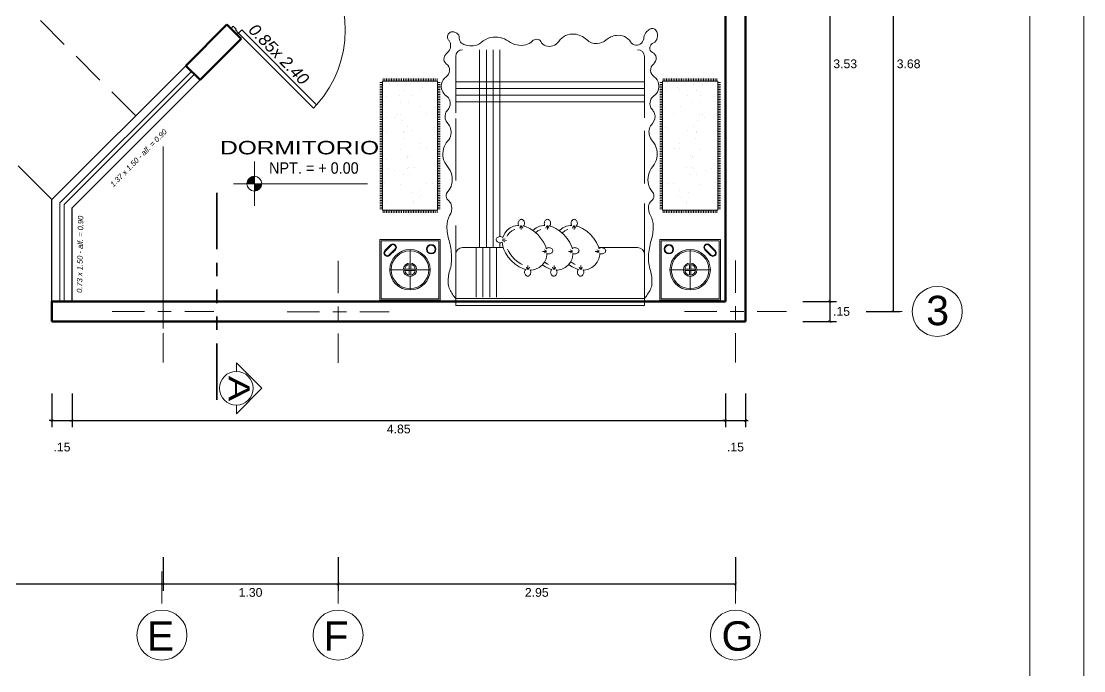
# Model space of a CAD drawing. Header units: millimetres. Extents: x 2033 to 2295, y 1536 to 1691.
# Drawn here: x 2264.98 to 2272.87, y 1573.62 to 1578.45 of the extents above; entities that cross this region are included whole.
import ezdxf

# ---------------------------------------------------------------- set-up
doc = ezdxf.new("R2010")
doc.units = ezdxf.units.MM
for name, pattern in [('ACAD_ISO02W100', [15, 12, -3]), ('ACAD_ISO06W100', [36, 24, -3, 0, -3, 0, -3, 0, -3]), ('ACAD_ISO10W100', [18, 12, -3, 0, -3]), ('HIDDEN', [0.375, 0.25, -0.125]), ('HIDDEN2', [4.7625, 3.175, -1.5875])]:
    doc.linetypes.add(name, pattern=pattern)
doc.layers.get('Defpoints').update_dxf_attribs({"color": 164})
for name, color, linetype, lineweight in [('cotas', 251, 'Continuous', 15), ('cut wood', 26, 'Continuous', 20), ('Ejes', 65, 'ACAD_ISO10W100', 15), ('Mobiliario', 38, 'Continuous', 9), ('muroalto', 12, 'Continuous', 50), ('MUROS BAJOS', 80, 'Continuous', 25), ('PISOS', 252, 'Continuous', 0), ('PROYECCIONES', 127, 'HIDDEN2', 5), ('PYV', 30, 'Continuous', 13), ('seccion', 130, 'Continuous', 35), ('TEXTOS', 7, 'Continuous', 5), ('texturasde piso', 252, 'Continuous', 0), ('UNO', 254, 'Continuous', 9)]:
    doc.layers.add(name, color=color, linetype=linetype, lineweight=lineweight)
doc.styles.add('ARDELG', font='arial.ttf', dxfattribs={"width": 0.9, "height": 0.1})
doc.styles.add('ARIAL', font='arial.ttf', dxfattribs={"width": 1.3, "height": 0.1})
doc.styles.add('Micky-Arial', font='arial.ttf', dxfattribs={"width": 1.5, "height": 0.125})
doc.styles.get("Standard").update_dxf_attribs({"font": 'arial.ttf'})
doc.dimstyles.new('Aritek', dxfattribs={"dimtxt": 0.065, "dimasz": 0.02, "dimexe": 0.05, "dimexo": 0.15, "dimgap": 0.03, "dimtad": 2, "dimtih": 1, "dimtoh": 1, "dimzin": 4, "dimdsep": 46, "dimtxsty": 'Standard', "dimblk": 'ARCHTICK', "dimcen": 0.1, "dimclrt": 7, "dimadec": 0, "dimazin": 0, "dimtfac": 1, "dimtmove": 2, "dimatfit": 1, "dimldrblk": 'DOTSMALL', "dimfxl": 0.2, "dimfxlon": 1, "dimarcsym": 0})

# ---------------------------------------------------------------- blocks, each defined once
blk = doc.blocks.new('*X32')
at = {"color": 0}
for p, q in [((42.2375, 4.2431), (42.2375, 4.2631)), ((42.25, 4.2431), (42.25, 4.2631)), ((42.2625, 4.2431), (42.2625, 4.2631)), ((42.275, 4.2431), (42.275, 4.2631)), ((42.2875, 4.2431), (42.2875, 4.2631)), ((42.3, 4.2431), (42.3, 4.2631)), ((42.3125, 4.2431), (42.3125, 4.2631)), ((42.325, 4.2431), (42.325, 4.2631)), ((42.3375, 4.2431), (42.3375, 4.2631)), ((42.35, 4.2431), (42.35, 4.2631)), ((42.3625, 4.2431), (42.3625, 4.2631)), ((42.375, 4.2431), (42.375, 4.2631)), ((42.3875, 4.2431), (42.3875, 4.2631)), ((42.4, 4.2431), (42.4, 4.2631)), ((42.4125, 4.2431), (42.4125, 4.2631)), ((42.425, 4.2431), (42.425, 4.2631)), ((42.4375, 4.2431), (42.4375, 4.2631)), ((42.45, 4.2431), (42.45, 4.2631)), ((42.4625, 4.2431), (42.4625, 4.2631)), ((42.475, 4.2431), (42.475, 4.2631)), ((42.4875, 4.2431), (42.4875, 4.2631)), ((42.5, 4.2431), (42.5, 4.2631)), ((42.5125, 4.2431), (42.5125, 4.2631)), ((42.525, 4.2431), (42.525, 4.2631)), ((42.5375, 4.2431), (42.5375, 4.2631)), ((42.55, 4.2431), (42.55, 4.2631)), ((42.5625, 4.2431), (42.5625, 4.2631)), ((42.575, 4.2431), (42.575, 4.2631)), ((42.5875, 4.2431), (42.5875, 4.2631)), ((42.6, 4.2431), (42.6, 4.2631)), ((42.6125, 4.2431), (42.6125, 4.2631)), ((42.625, 4.2431), (42.625, 4.2631)), ((42.6375, 4.2431), (42.6375, 4.2631)), ((42.65, 4.2431), (42.65, 4.2631)), ((42.6625, 4.2431), (42.6625, 4.2631)), ((42.675, 4.2431), (42.675, 4.2631)), ((42.6875, 4.2431), (42.6875, 4.2631)), ((42.7, 4.2431), (42.7, 4.2631)), ((42.7125, 4.2431), (42.7125, 4.2631)), ((42.725, 4.2431), (42.725, 4.2631)), ((42.7375, 4.2431), (42.7375, 4.2631)), ((42.75, 4.2431), (42.75, 4.2631)), ((42.7625, 4.2431), (42.7625, 4.2631)), ((42.775, 4.2431), (42.775, 4.2631)), ((42.7875, 4.2431), (42.7875, 4.2631)), ((42.8, 4.2431), (42.8, 4.2631)), ((42.8125, 4.2431), (42.8125, 4.2631)), ((42.825, 4.2431), (42.825, 4.2631)), ((42.8375, 4.2431), (42.8375, 4.2631)), ((42.85, 4.2431), (42.85, 4.2631)), ((42.8625, 4.2431), (42.8625, 4.2631)), ((42.875, 4.2431), (42.875, 4.2631)), ((42.8875, 4.2431), (42.8875, 4.2631)), ((42.9, 4.2431), (42.9, 4.2631)), ((42.9125, 4.2431), (42.9125, 4.2631)), ((42.925, 4.2431), (42.925, 4.2631)), ((42.9375, 4.2431), (42.9375, 4.2631)), ((42.95, 4.2431), (42.95, 4.2631)), ((42.9625, 4.2431), (42.9625, 4.2631)), ((42.975, 4.2431), (42.975, 4.2631)), ((42.9875, 4.2431), (42.9875, 4.2631)), ((43, 4.2431), (43, 4.2631)), ((43.0125, 4.2431), (43.0125, 4.2631)), ((43.025, 4.2431), (43.025, 4.2631)), ((43.0375, 4.2431), (43.0375, 4.2631)), ((43.05, 4.2431), (43.05, 4.2631)), ((43.0625, 4.2431), (43.0625, 4.2631)), ((43.075, 4.2431), (43.075, 4.2631)), ((43.0875, 4.2431), (43.0875, 4.2631)), ((43.1, 4.2431), (43.1, 4.2631)), ((43.1125, 4.2431), (43.1125, 4.2631)), ((43.125, 4.2431), (43.125, 4.2631)), ((43.1375, 4.2431), (43.1375, 4.2631)), ((43.15, 4.2431), (43.15, 4.2631)), ((43.1625, 4.2431), (43.1625, 4.2631)), ((43.175, 4.2431), (43.175, 4.2631))]:
    blk.add_line(p, q, dxfattribs=at)
blk = doc.blocks.new('*X30')
at = {"color": 0}
for p, q in [((43.1867, 4.2375), (43.2067, 4.2375)), ((43.1867, 4.225), (43.2067, 4.225)), ((43.1867, 4.2125), (43.2067, 4.2125)), ((43.1867, 4.2), (43.2067, 4.2)), ((43.1867, 4.1875), (43.2067, 4.1875)), ((43.1867, 4.175), (43.2067, 4.175)), ((43.1867, 4.1625), (43.2067, 4.1625)), ((43.1867, 4.15), (43.2067, 4.15)), ((43.1867, 4.1375), (43.2067, 4.1375)), ((43.1867, 4.125), (43.2067, 4.125)), ((43.1867, 4.1125), (43.2067, 4.1125)), ((43.1867, 4.1), (43.2067, 4.1)), ((43.1867, 4.0875), (43.2067, 4.0875)), ((43.1867, 4.075), (43.2067, 4.075)), ((43.1867, 4.0625), (43.2067, 4.0625)), ((43.1867, 4.05), (43.2067, 4.05)), ((43.1867, 4.0375), (43.2067, 4.0375)), ((43.1867, 4.025), (43.2067, 4.025)), ((43.1867, 4.0125), (43.2067, 4.0125)), ((43.1867, 4), (43.2067, 4)), ((43.1867, 3.9875), (43.2067, 3.9875)), ((43.1867, 3.975), (43.2067, 3.975)), ((43.1867, 3.9625), (43.2067, 3.9625)), ((43.1867, 3.95), (43.2067, 3.95)), ((43.1867, 3.9375), (43.2067, 3.9375)), ((43.1867, 3.925), (43.2067, 3.925)), ((43.1867, 3.9125), (43.2067, 3.9125)), ((43.1867, 3.9), (43.2067, 3.9)), ((43.1867, 3.8875), (43.2067, 3.8875)), ((43.1867, 3.875), (43.2067, 3.875)), ((43.1867, 3.8625), (43.2067, 3.8625)), ((43.1867, 3.85), (43.2067, 3.85)), ((43.1867, 3.8375), (43.2067, 3.8375))]:
    blk.add_line(p, q, dxfattribs=at)
blk = doc.blocks.new('*X31')
at = {"color": 0}
for p, q in [((42.2067, 4.2375), (42.2267, 4.2375)), ((42.2067, 4.225), (42.2267, 4.225)), ((42.2067, 4.2125), (42.2267, 4.2125)), ((42.2067, 4.2), (42.2267, 4.2)), ((42.2067, 4.1875), (42.2267, 4.1875)), ((42.2067, 4.175), (42.2267, 4.175)), ((42.2067, 4.1625), (42.2267, 4.1625)), ((42.2067, 4.15), (42.2267, 4.15)), ((42.2067, 4.1375), (42.2267, 4.1375)), ((42.2067, 4.125), (42.2267, 4.125)), ((42.2067, 4.1125), (42.2267, 4.1125)), ((42.2067, 4.1), (42.2267, 4.1)), ((42.2067, 4.0875), (42.2267, 4.0875)), ((42.2067, 4.075), (42.2267, 4.075)), ((42.2067, 4.0625), (42.2267, 4.0625)), ((42.2067, 4.05), (42.2267, 4.05)), ((42.2067, 4.0375), (42.2267, 4.0375)), ((42.2067, 4.025), (42.2267, 4.025)), ((42.2067, 4.0125), (42.2267, 4.0125)), ((42.2067, 4), (42.2267, 4)), ((42.2067, 3.9875), (42.2267, 3.9875)), ((42.2067, 3.975), (42.2267, 3.975)), ((42.2067, 3.9625), (42.2267, 3.9625)), ((42.2067, 3.95), (42.2267, 3.95)), ((42.2067, 3.9375), (42.2267, 3.9375)), ((42.2067, 3.925), (42.2267, 3.925)), ((42.2067, 3.9125), (42.2267, 3.9125)), ((42.2067, 3.9), (42.2267, 3.9)), ((42.2067, 3.8875), (42.2267, 3.8875)), ((42.2067, 3.875), (42.2267, 3.875)), ((42.2067, 3.8625), (42.2267, 3.8625)), ((42.2067, 3.85), (42.2267, 3.85)), ((42.2067, 3.8375), (42.2267, 3.8375))]:
    blk.add_line(p, q, dxfattribs=at)
blk = doc.blocks.new('*X33')
at = {"color": 0}
for p, q in [((42.2375, 3.8131), (42.2375, 3.8331)), ((42.25, 3.8131), (42.25, 3.8331)), ((42.2625, 3.8131), (42.2625, 3.8331)), ((42.275, 3.8131), (42.275, 3.8331)), ((42.2875, 3.8131), (42.2875, 3.8331)), ((42.3, 3.8131), (42.3, 3.8331)), ((42.3125, 3.8131), (42.3125, 3.8331)), ((42.325, 3.8131), (42.325, 3.8331)), ((42.3375, 3.8131), (42.3375, 3.8331)), ((42.35, 3.8131), (42.35, 3.8331)), ((42.3625, 3.8131), (42.3625, 3.8331)), ((42.375, 3.8131), (42.375, 3.8331)), ((42.3875, 3.8131), (42.3875, 3.8331)), ((42.4, 3.8131), (42.4, 3.8331)), ((42.4125, 3.8131), (42.4125, 3.8331)), ((42.425, 3.8131), (42.425, 3.8331)), ((42.4375, 3.8131), (42.4375, 3.8331)), ((42.45, 3.8131), (42.45, 3.8331)), ((42.4625, 3.8131), (42.4625, 3.8331)), ((42.475, 3.8131), (42.475, 3.8331)), ((42.4875, 3.8131), (42.4875, 3.8331)), ((42.5, 3.8131), (42.5, 3.8331)), ((42.5125, 3.8131), (42.5125, 3.8331)), ((42.525, 3.8131), (42.525, 3.8331)), ((42.5375, 3.8131), (42.5375, 3.8331)), ((42.55, 3.8131), (42.55, 3.8331)), ((42.5625, 3.8131), (42.5625, 3.8331)), ((42.575, 3.8131), (42.575, 3.8331)), ((42.5875, 3.8131), (42.5875, 3.8331)), ((42.6, 3.8131), (42.6, 3.8331)), ((42.6125, 3.8131), (42.6125, 3.8331)), ((42.625, 3.8131), (42.625, 3.8331)), ((42.6375, 3.8131), (42.6375, 3.8331)), ((42.65, 3.8131), (42.65, 3.8331)), ((42.6625, 3.8131), (42.6625, 3.8331)), ((42.675, 3.8131), (42.675, 3.8331)), ((42.6875, 3.8131), (42.6875, 3.8331)), ((42.7, 3.8131), (42.7, 3.8331)), ((42.7125, 3.8131), (42.7125, 3.8331)), ((42.725, 3.8131), (42.725, 3.8331)), ((42.7375, 3.8131), (42.7375, 3.8331)), ((42.75, 3.8131), (42.75, 3.8331)), ((42.7625, 3.8131), (42.7625, 3.8331)), ((42.775, 3.8131), (42.775, 3.8331)), ((42.7875, 3.8131), (42.7875, 3.8331)), ((42.8, 3.8131), (42.8, 3.8331)), ((42.8125, 3.8131), (42.8125, 3.8331)), ((42.825, 3.8131), (42.825, 3.8331)), ((42.8375, 3.8131), (42.8375, 3.8331)), ((42.85, 3.8131), (42.85, 3.8331)), ((42.8625, 3.8131), (42.8625, 3.8331)), ((42.875, 3.8131), (42.875, 3.8331)), ((42.8875, 3.8131), (42.8875, 3.8331)), ((42.9, 3.8131), (42.9, 3.8331)), ((42.9125, 3.8131), (42.9125, 3.8331)), ((42.925, 3.8131), (42.925, 3.8331)), ((42.9375, 3.8131), (42.9375, 3.8331)), ((42.95, 3.8131), (42.95, 3.8331)), ((42.9625, 3.8131), (42.9625, 3.8331)), ((42.975, 3.8131), (42.975, 3.8331)), ((42.9875, 3.8131), (42.9875, 3.8331)), ((43, 3.8131), (43, 3.8331)), ((43.0125, 3.8131), (43.0125, 3.8331)), ((43.025, 3.8131), (43.025, 3.8331)), ((43.0375, 3.8131), (43.0375, 3.8331)), ((43.05, 3.8131), (43.05, 3.8331)), ((43.0625, 3.8131), (43.0625, 3.8331)), ((43.075, 3.8131), (43.075, 3.8331)), ((43.0875, 3.8131), (43.0875, 3.8331)), ((43.1, 3.8131), (43.1, 3.8331)), ((43.1125, 3.8131), (43.1125, 3.8331)), ((43.125, 3.8131), (43.125, 3.8331)), ((43.1375, 3.8131), (43.1375, 3.8331)), ((43.15, 3.8131), (43.15, 3.8331)), ((43.1625, 3.8131), (43.1625, 3.8331)), ((43.175, 3.8131), (43.175, 3.8331))]:
    blk.add_line(p, q, dxfattribs=at)
blk = doc.blocks.new('*X34')
at = {"color": 0}
for p, q in [((42.2849, 4.2015), (42.2849, 4.2015)), ((42.296, 4.2126), (42.296, 4.2126)), ((42.4321, 4.2296), (42.4321, 4.2296)), ((42.5407, 4.2003), (42.5407, 4.2003)), ((42.6074, 4.2132), (42.6074, 4.2132)), ((42.8108, 4.2101), (42.8108, 4.2101)), ((42.8197, 4.2376), (42.8197, 4.2376)), ((42.9188, 4.2138), (42.9188, 4.2138)), ((43.0725, 4.2134), (43.0725, 4.2134)), ((42.4201, 4.1078), (42.4201, 4.1078)), ((42.5191, 4.1499), (42.5191, 4.1499)), ((42.6819, 4.1111), (42.6819, 4.1111)), ((42.9193, 4.1464), (42.9193, 4.1464)), ((42.9377, 4.1295), (42.9377, 4.1295)), ((42.9377, 4.1099), (42.9377, 4.1099)), ((43.0312, 4.1117), (43.0312, 4.1117)), ((43.0832, 4.1185), (43.0832, 4.1185)), ((43.1645, 4.1292), (43.1645, 4.1292)), ((42.4928, 4.0408), (42.4928, 4.0408)), ((42.4942, 4.0864), (42.4942, 4.0864)), ((42.5364, 4.0595), (42.5364, 4.0595)), ((42.5449, 4.0476), (42.5449, 4.0476)), ((42.6187, 4.0587), (42.6187, 4.0587)), ((42.6262, 4.0583), (42.6262, 4.0583)), ((42.6371, 4.0418), (42.6371, 4.0418)), ((42.762, 4.0762), (42.762, 4.0762)), ((42.8056, 4.0869), (42.8056, 4.0869)), ((42.814, 4.0831), (42.814, 4.0831)), ((42.8478, 4.0601), (42.8478, 4.0601)), ((42.8953, 4.0938), (42.8953, 4.0938)), ((43.0247, 4.0498), (43.0247, 4.0498)), ((43.117, 4.0875), (43.117, 4.0875)), ((43.1592, 4.0606), (43.1592, 4.0606)), ((42.2757, 4.0122), (42.2757, 4.0122)), ((42.2912, 4.0089), (42.2912, 4.0089)), ((42.318, 3.9709), (42.318, 3.9709)), ((42.3365, 3.954), (42.3365, 3.954)), ((42.357, 4.0229), (42.357, 4.0229)), ((42.3768, 3.9622), (42.3768, 3.9622)), ((42.547, 4.0076), (42.547, 4.0076)), ((42.6882, 3.9628), (42.6882, 3.9628)), ((42.7241, 3.9621), (42.7241, 3.9621)), ((42.8171, 4.0174), (42.8171, 4.0174)), ((42.9996, 3.9633), (42.9996, 3.9633)), ((43.0788, 4.0207), (43.0788, 4.0207)), ((43.1242, 3.9586), (43.1242, 3.9586)), ((42.4235, 3.8743), (42.4235, 3.8743)), ((42.4264, 3.9151), (42.4264, 3.9151)), ((42.6882, 3.9184), (42.6882, 3.9184)), ((42.8236, 3.8708), (42.8236, 3.8708)), ((42.944, 3.9172), (42.944, 3.9172)), ((43.1427, 3.9417), (43.1427, 3.9417)), ((43.1754, 3.8717), (43.1754, 3.8717)), ((42.2635, 3.8354), (42.2635, 3.8354)), ((42.575, 3.8359), (42.575, 3.8359)), ((42.842, 3.854), (42.842, 3.854)), ((42.8864, 3.8365), (42.8864, 3.8365)), ((42.9062, 3.8363), (42.9062, 3.8363)), ((42.9875, 3.847), (42.9875, 3.847)), ((43.1234, 3.8649), (43.1234, 3.8649))]:
    blk.add_line(p, q, dxfattribs=at)
blk = doc.blocks.new('Cama')
for p, q in [((726.952, 525.4829), (726.952, 525.0729)), ((727.912, 525.4829), (726.952, 525.4829)), ((727.912, 525.0729), (727.912, 525.4829)), ((726.952, 525.0729), (727.912, 525.0729)), ((726.2453, 523.538), (726.2453, 524.938)), ((726.2453, 524.938), (726.6253, 524.938)), ((726.6253, 524.938), (726.8383, 524.938)), ((727.1721, 524.938), (727.6331, 524.938)), ((727.6755, 524.938), (728.0953, 524.938)), ((726.6753, 524.888), (726.6753, 524.5865)), ((726.6753, 523.8767), (726.6753, 523.588)), ((726.6253, 523.538), (726.2453, 523.538)), ((727.0026, 523.538), (726.6253, 523.538)), ((727.543, 523.538), (727.1509, 523.538)), ((728.0953, 523.538), (727.6383, 523.538)), ((726.952, 523.403), (727.912, 523.403)), ((726.952, 522.993), (726.952, 523.403)), ((727.912, 523.403), (727.912, 522.993)), ((727.912, 522.993), (726.952, 522.993))]:
    blk.add_line(p, q)
for points in [[(726.2847, 525.0529), (726.7347, 525.0529), (726.7347, 525.5029), (726.2847, 525.5029)], [(726.2947, 525.0629), (726.7247, 525.0629), (726.7247, 525.4929), (726.2947, 525.4929)], [(726.2847, 523.423), (726.7347, 523.423), (726.7347, 522.973), (726.2847, 522.973)], [(726.2947, 523.413), (726.7247, 523.413), (726.7247, 522.983), (726.2947, 522.983)]]:
    blk.add_lwpolyline(points, close=True)
for points in [[(726.6941, 525.4219), (726.6517, 525.4643, 1), (726.6163, 525.429), (726.6588, 525.3866, 1), (726.6941, 525.4219, 1)], [(726.2953, 523.538, 0.054851), (726.3625, 523.4935, 0.102719), (726.4043, 523.4819, 0.090402), (726.5038, 523.4934, -0.084137), (726.6104, 523.507, -0.062028), (726.7267, 523.4877, 0.069144), (726.8315, 523.4718, 0.131799), (726.9121, 523.4924, -0.15423), (726.9822, 523.507, -0.204981), (727.021, 523.4855, 0.222722), (727.0576, 523.4669, 0.196028), (727.0926, 523.4799, -0.124775), (727.143, 523.507, -0.240255), (727.277, 523.4761, 0.24409), (727.4093, 523.4467, 0.119939), (727.4651, 523.4771, -0.137643), (727.5148, 523.5019, -0.240025), (727.5966, 523.4783, 0.273102), (727.6707, 523.4619, 0.108973), (727.6949, 523.4761, -0.099875), (727.7209, 523.492, -0.336529), (727.8028, 523.4668, 0.294559), (727.8918, 523.4317, 0.191346), (727.9437, 523.4654, -0.226398), (727.9901, 523.4913, -0.23693), (728.0386, 523.4706, 0.243105), (728.0863, 523.451, 0.267842), (728.1255, 523.4784, -0.329202), (728.1608, 523.4976, -0.262955), (728.1963, 523.4704, 0.253937), (728.2325, 523.4418, 0.043148), (728.2563, 523.4398, 0.070696), (728.2708, 523.4418, 0.168423), (728.2982, 523.4612, 0.224152), (728.3028, 523.4866, 0.092948), (728.2972, 523.4983, 0.039056), (728.2772, 523.5216, 0.17308), (728.2366, 523.5407, -0.166554), (728.1942, 523.5601, -0.493962), (728.2026, 523.6401, 0.300698), (728.2517, 523.7451, 0.138096), (728.2174, 523.8217, -0.161724), (728.191, 523.8888, -0.207011), (728.22, 523.967, 0.170213), (728.2612, 524.0581, 0.271014), (728.2072, 524.1726, -0.341495), (728.1751, 524.272, -0.183235), (728.2053, 524.3073, 0.263912), (728.2229, 524.3357, 0.213155), (728.2089, 524.3708, -0.142313), (728.1815, 524.4188, -0.222155), (728.2076, 524.5467, 0.216457), (728.2357, 524.6775, 0.126269), (728.1994, 524.7498, -0.162724), (728.1751, 524.8083, -0.072514), (728.1789, 524.8606, -0.103026), (728.1942, 524.8944, -0.261147), (728.2322, 524.9119, 0.278429), (728.2676, 524.9296, 0.084808), (728.2775, 524.9534, 0.123464), (728.2772, 524.9712, 0.18577), (728.2599, 524.9947, 0.194615), (728.2325, 524.9999, 0.174214), (728.2127, 524.9879, -0.189626), (728.1942, 524.9775, -0.040994), (728.1813, 524.9768, -0.025597), (728.1608, 524.9783, -0.203278), (728.1256, 524.9989, 0.174519), (728.0863, 525.0249, 0.302753), (728.0408, 525.0083, -0.255449), (727.9901, 524.9846, -0.226398), (727.9437, 525.0105, 0.191346), (727.8918, 525.0442, 0.294559), (727.8028, 525.0092, -0.336529), (727.7209, 524.9839, -0.099875), (727.6949, 524.9999, 0.108973), (727.6707, 525.0141, 0.273102), (727.5966, 524.9976, -0.240025), (727.5148, 524.974, -0.137643), (727.4651, 524.9989, 0.119939), (727.4093, 525.0292, 0.24409), (727.277, 524.9998, -0.240255), (727.143, 524.9689, -0.124775), (727.0926, 524.9961, 0.196028), (727.0576, 525.009, 0.222722), (727.021, 524.9904, -0.204981), (726.9822, 524.9689, -0.15423), (726.9121, 524.9836, 0.131799), (726.8315, 525.0041, 0.069144), (726.7267, 524.9883, -0.062028), (726.6104, 524.9689, -0.084137), (726.5038, 524.9826, 0.090402), (726.4043, 524.994, 0.102719), (726.3625, 524.9825, 0.054851), (726.2953, 524.938)], [(726.6941, 523.054), (726.6517, 523.0116, -1), (726.6163, 523.0469), (726.6588, 523.0894, -1), (726.6941, 523.054, -1)]]:
    blk.add_lwpolyline(points, format="xyb")
for points in [[(726.6906, 525.4184), (726.6482, 525.4608, 1), (726.6199, 525.4325), (726.6623, 525.3901, 1)], [(726.6906, 523.0576), (726.6482, 523.0151, -1), (726.6199, 523.0434), (726.6623, 523.0858, -1)]]:
    blk.add_lwpolyline(points, format="xyb", close=True)
for points in [[(726.5097, 525.4279), (726.5097, 525.3279)], [(726.5047, 525.3179), (726.5047, 525.2379)], [(726.5147, 525.3179), (726.5147, 525.2379)], [(726.3597, 525.2779), (726.4597, 525.2779)], [(726.4697, 525.2829), (726.5047, 525.2829)], [(726.4697, 525.2729), (726.5047, 525.2729)], [(726.5097, 525.2279), (726.5097, 525.1279)], [(726.5147, 525.2829), (726.5497, 525.2829)], [(726.5147, 525.2729), (726.5497, 525.2729)], [(726.5597, 525.2779), (726.6597, 525.2779)], [(726.2953, 523.538), (726.2953, 524.938)], [(726.6971, 524.5922), (726.6658, 524.5841), (726.6345, 524.5693), (726.6043, 524.5491), (726.5763, 524.5244), (726.5516, 524.4964), (726.5313, 524.4662), (726.5166, 524.4349), (726.5123, 524.4183)], [(726.7106, 524.611), (726.6753, 524.611)], [(726.7155, 524.5926), (726.6971, 524.5922)], [(726.7575, 524.6084), (726.757, 524.6137), (726.7555, 524.619), (726.7532, 524.6241), (726.7501, 524.6287), (726.7466, 524.6327), (726.7426, 524.6358), (726.7383, 524.6378), (726.7339, 524.6385), (726.7295, 524.6378), (726.7253, 524.6358), (726.7213, 524.6327), (726.7177, 524.6287), (726.7147, 524.6241), (726.7124, 524.619), (726.7109, 524.6137), (726.7104, 524.6084), (726.7109, 524.6032), (726.7124, 524.5984), (726.7155, 524.5926)], [(726.7263, 524.5916), (726.7184, 524.5747)], [(726.7313, 524.5914), (726.7277, 524.5616)], [(726.7362, 524.5904), (726.7399, 524.5721)], [(726.7485, 524.5882), (726.7532, 524.5941), (726.7555, 524.5984), (726.757, 524.6032), (726.7575, 524.6084)], [(726.6628, 524.555), (726.6468, 524.5475), (726.6195, 524.5292), (726.594, 524.5067), (726.5714, 524.4811), (726.5531, 524.4539), (726.5481, 524.4432)], [(726.8389, 524.4692), (726.8392, 524.481), (726.833, 524.5093), (726.8207, 524.5349), (726.8031, 524.5568), (726.7812, 524.5744), (726.7556, 524.5867), (726.7485, 524.5882)], [(726.8096, 524.4993), (726.8092, 524.5011), (726.7994, 524.5215), (726.7853, 524.539), (726.7678, 524.5531), (726.7598, 524.5569)], [(726.6655, 524.2662), (726.6812, 524.2703), (726.7125, 524.285), (726.7427, 524.3053), (726.7707, 524.33), (726.7954, 524.3579), (726.8156, 524.3881), (726.8304, 524.4195), (726.8347, 524.436)], [(726.8378, 524.4517), (726.8078, 524.4517)], [(726.8374, 524.4566), (726.8197, 524.4625)], [(726.8374, 524.4467), (726.8197, 524.4409)], [(726.8347, 524.436), (726.8404, 524.4315), (726.8447, 524.4292), (726.8496, 524.4277), (726.8547, 524.4272)], [(726.8547, 524.4272), (726.86, 524.4277), (726.8653, 524.4292), (726.8704, 524.4315), (726.875, 524.4346), (726.879, 524.4381), (726.8821, 524.4421), (726.8841, 524.4464), (726.8848, 524.4508), (726.8841, 524.4552), (726.8821, 524.4594), (726.879, 524.4634), (726.875, 524.467), (726.8704, 524.47), (726.8653, 524.4723), (726.86, 524.4738), (726.8547, 524.4743), (726.8496, 524.4738), (726.8447, 524.4723), (726.8389, 524.4692)], [(726.4923, 524.4272), (726.487, 524.4267), (726.4817, 524.4252), (726.4766, 524.4228), (726.472, 524.4198), (726.468, 524.4163), (726.4649, 524.4123), (726.4629, 524.408), (726.4621, 524.4036), (726.4629, 524.3992), (726.4649, 524.395), (726.468, 524.391), (726.472, 524.3874), (726.4766, 524.3844), (726.4817, 524.3821), (726.487, 524.3806), (726.4923, 524.38), (726.4974, 524.3806), (726.5022, 524.3821), (726.5081, 524.3852)], [(726.5123, 524.4183), (726.5066, 524.4228), (726.5022, 524.4252), (726.4974, 524.4267), (726.4923, 524.4272)], [(726.5081, 524.3852), (726.5078, 524.3734), (726.514, 524.3451), (726.5263, 524.3195), (726.5439, 524.2975), (726.5658, 524.28), (726.5914, 524.2677), (726.6197, 524.2615), (726.6315, 524.2618)], [(726.5106, 524.4023), (726.5406, 524.4023)], [(726.511, 524.4073), (726.5287, 524.4131)], [(726.511, 524.3973), (726.5287, 524.3915)], [(726.8389, 524.2756), (726.8392, 524.2874), (726.833, 524.3157), (726.8207, 524.3412), (726.8031, 524.3632), (726.8004, 524.3654)], [(726.5466, 524.2954), (726.5313, 524.2726), (726.5166, 524.2413), (726.5123, 524.2247)], [(726.5663, 524.2798), (726.5531, 524.2602), (726.5481, 524.2496)], [(726.6415, 524.2651), (726.6356, 524.2829)], [(726.6464, 524.2648), (726.6464, 524.2948)], [(726.6514, 524.2651), (726.6572, 524.2829)], [(726.8096, 524.3057), (726.8092, 524.3075), (726.7994, 524.3278), (726.7853, 524.3454), (726.7847, 524.3459)], [(726.8547, 524.2336), (726.86, 524.2341), (726.8653, 524.2356), (726.8704, 524.2379), (726.875, 524.2409), (726.879, 524.2445), (726.8821, 524.2485), (726.8841, 524.2527), (726.8848, 524.2571), (726.8841, 524.2615), (726.8821, 524.2658), (726.879, 524.2698), (726.875, 524.2733), (726.8704, 524.2763), (726.8653, 524.2787), (726.86, 524.2802), (726.8547, 524.2807), (726.8496, 524.2802), (726.8447, 524.2787), (726.8389, 524.2756)], [(726.4923, 524.2336), (726.487, 524.233), (726.4817, 524.2315), (726.4766, 524.2292), (726.472, 524.2262), (726.468, 524.2226), (726.4649, 524.2186), (726.4629, 524.2144), (726.4621, 524.21), (726.4629, 524.2056), (726.4649, 524.2013), (726.468, 524.1973), (726.472, 524.1938), (726.4766, 524.1908), (726.4817, 524.1884), (726.487, 524.1869), (726.4923, 524.1864), (726.4974, 524.1869), (726.5022, 524.1884), (726.5081, 524.1915)], [(726.5123, 524.2247), (726.5066, 524.2292), (726.5022, 524.2315), (726.4974, 524.233), (726.4923, 524.2336)], [(726.5106, 524.2086), (726.5406, 524.2086)], [(726.511, 524.2136), (726.5287, 524.2194)], [(726.511, 524.2037), (726.5287, 524.1978)], [(726.6742, 524.248), (726.6739, 524.2426), (726.6726, 524.2373), (726.6705, 524.2321), (726.6678, 524.2273), (726.6644, 524.2232), (726.6605, 524.2199), (726.6564, 524.2177), (726.652, 524.2167), (726.6476, 524.2173), (726.6432, 524.2191), (726.6391, 524.222), (726.6354, 524.2258), (726.6322, 524.2303), (726.6296, 524.2353), (726.6279, 524.2405), (726.6271, 524.2458), (726.6274, 524.2509), (726.6286, 524.2558), (726.6315, 524.2618)], [(726.6655, 524.2662), (726.6692, 524.262), (726.6717, 524.2578), (726.6734, 524.253), (726.6742, 524.248)], [(726.6655, 524.0726), (726.6812, 524.0767), (726.7125, 524.0914), (726.7427, 524.1117), (726.7707, 524.1363), (726.7954, 524.1643), (726.8156, 524.1945), (726.8304, 524.2258), (726.8347, 524.2424)], [(726.8378, 524.258), (726.8078, 524.258)], [(726.8374, 524.263), (726.8197, 524.2688)], [(726.8374, 524.253), (726.8197, 524.2472)], [(726.8347, 524.2424), (726.8404, 524.2379), (726.8447, 524.2356), (726.8496, 524.2341), (726.8547, 524.2336)], [(726.5081, 524.1915), (726.5078, 524.1797), (726.514, 524.1514), (726.5263, 524.1259), (726.5439, 524.1039), (726.5658, 524.0864), (726.5914, 524.0741), (726.6197, 524.0679), (726.6315, 524.0681)], [(726.8096, 524.1072), (726.8092, 524.109), (726.7994, 524.1294), (726.7853, 524.1469), (726.7822, 524.1494)], [(726.8389, 524.0771), (726.8392, 524.0889), (726.833, 524.1172), (726.8207, 524.1428), (726.8031, 524.1647), (726.7983, 524.1686)], [(726.5487, 524.1), (726.5313, 524.0741), (726.5166, 524.0428), (726.5123, 524.0262)], [(726.5687, 524.085), (726.5531, 524.0618), (726.5481, 524.0511)], [(726.6742, 524.0543), (726.6739, 524.049), (726.6726, 524.0436), (726.6705, 524.0385), (726.6678, 524.0337), (726.6644, 524.0295), (726.6605, 524.0263), (726.6564, 524.024), (726.652, 524.0231), (726.6476, 524.0236), (726.6432, 524.0255), (726.6391, 524.0284), (726.6354, 524.0322), (726.6322, 524.0367), (726.6296, 524.0416), (726.6279, 524.0469), (726.6271, 524.0522), (726.6274, 524.0573), (726.6286, 524.0622), (726.6315, 524.0681)], [(726.6415, 524.0715), (726.6356, 524.0892)], [(726.6464, 524.0712), (726.6464, 524.1012)], [(726.6514, 524.0715), (726.6572, 524.0892)], [(726.6655, 524.0726), (726.6692, 524.0684), (726.6717, 524.0641), (726.6734, 524.0594), (726.6742, 524.0543)], [(726.6655, 523.8741), (726.6812, 523.8782), (726.7125, 523.8929), (726.7427, 523.9132), (726.7707, 523.9379), (726.7954, 523.9658), (726.8156, 523.996), (726.8304, 524.0274), (726.8347, 524.0439)], [(726.8378, 524.0596), (726.8078, 524.0596)], [(726.8374, 524.0645), (726.8197, 524.0704)], [(726.8374, 524.0546), (726.8197, 524.0488)], [(726.8347, 524.0439), (726.8404, 524.0394), (726.8447, 524.0371), (726.8496, 524.0356), (726.8547, 524.0351)], [(726.8547, 524.0351), (726.86, 524.0356), (726.8653, 524.0371), (726.8704, 524.0394), (726.875, 524.0425), (726.879, 524.046), (726.8821, 524.05), (726.8841, 524.0543), (726.8848, 524.0587), (726.8841, 524.0631), (726.8821, 524.0673), (726.879, 524.0713), (726.875, 524.0749), (726.8704, 524.0779), (726.8653, 524.0802), (726.86, 524.0817), (726.8547, 524.0822), (726.8496, 524.0817), (726.8447, 524.0802), (726.8389, 524.0771)], [(726.4923, 524.0351), (726.487, 524.0346), (726.4817, 524.0331), (726.4766, 524.0307), (726.472, 524.0277), (726.468, 524.0242), (726.4649, 524.0202), (726.4629, 524.0159), (726.4621, 524.0115), (726.4629, 524.0071), (726.4649, 524.0029), (726.468, 523.9989), (726.472, 523.9953), (726.4766, 523.9923), (726.4817, 523.99), (726.487, 523.9885), (726.4923, 523.9879), (726.4974, 523.9885), (726.5022, 523.99), (726.5081, 523.9931)], [(726.5123, 524.0262), (726.5066, 524.0307), (726.5022, 524.0331), (726.4974, 524.0346), (726.4923, 524.0351)], [(726.5081, 523.9931), (726.5078, 523.9813), (726.514, 523.953), (726.5263, 523.9274), (726.5439, 523.9055), (726.5658, 523.8879), (726.5914, 523.8756), (726.6197, 523.8694), (726.6315, 523.8697)], [(726.5106, 524.0102), (726.5406, 524.0102)], [(726.511, 524.0152), (726.5287, 524.021)], [(726.511, 524.0052), (726.5287, 523.9994)], [(726.6415, 523.873), (726.6356, 523.8908)], [(726.6464, 523.8727), (726.6464, 523.9027)], [(726.6514, 523.873), (726.6572, 523.8908)], [(726.6742, 523.8559), (726.6739, 523.8505), (726.6726, 523.8452), (726.6705, 523.84), (726.6678, 523.8352), (726.6644, 523.8311), (726.6605, 523.8278), (726.6564, 523.8256), (726.652, 523.8246), (726.6476, 523.8252), (726.6432, 523.827), (726.6391, 523.8299), (726.6354, 523.8337), (726.6322, 523.8382), (726.6296, 523.8432), (726.6279, 523.8484), (726.6271, 523.8537), (726.6274, 523.8588), (726.6286, 523.8637), (726.6315, 523.8697)], [(726.6655, 523.8741), (726.6692, 523.8699), (726.6717, 523.8657), (726.6734, 523.8609), (726.6742, 523.8559)], [(726.5097, 523.248), (726.5097, 523.348)], [(726.3597, 523.198), (726.4597, 523.198)], [(726.4697, 523.203), (726.5047, 523.203)], [(726.4697, 523.193), (726.5047, 523.193)], [(726.5047, 523.158), (726.5047, 523.238)], [(726.5147, 523.158), (726.5147, 523.238)], [(726.5147, 523.203), (726.5497, 523.203)], [(726.5147, 523.193), (726.5497, 523.193)], [(726.5597, 523.198), (726.6597, 523.198)], [(726.5097, 523.048), (726.5097, 523.148)]]:
    blk.add_lwpolyline(points)
at = {"color": 1}
for points in [[(727.7573, 523.538), (727.7573, 524.938)], [(727.8073, 523.538), (727.8073, 524.938)], [(727.8573, 523.538), (727.8573, 524.938)], [(727.9073, 523.538), (727.9073, 524.938)], [(726.6753, 524.786), (726.3053, 524.786)], [(728.1453, 524.761), (726.6753, 524.761)], [(726.6753, 524.736), (726.3053, 524.736)], [(726.6753, 524.686), (726.3053, 524.686)], [(728.1453, 524.711), (726.6753, 524.711)], [(726.6753, 524.636), (726.3053, 524.636)], [(728.1453, 524.661), (726.6753, 524.661)], [(728.1453, 524.611), (726.7572, 524.611)]]:
    blk.add_lwpolyline(points, dxfattribs=at)
at = {"color": 34}
for centre, radius in [((726.5097, 525.2779), 0.15), ((726.5097, 525.2779), 0.14), ((726.5097, 525.2779), 0.05), ((726.5097, 525.2779), 0.04), ((726.5097, 523.198), 0.15), ((726.5097, 523.198), 0.14), ((726.5097, 523.198), 0.05), ((726.5097, 523.198), 0.04)]:
    blk.add_circle(centre, radius, dxfattribs=at)
for centre, radius in [((726.6624, 525.1206), 0.035), ((726.6624, 525.1206), 0.03), ((726.6624, 523.3554), 0.035), ((726.6624, 523.3554), 0.03)]:
    blk.add_circle(centre, radius)
for centre, start, end in [((726.6253, 524.888), 0, 90), ((728.0953, 524.888), 0, 90), ((726.6253, 523.588), 270, 0), ((728.0953, 523.588), 270, 0)]:
    blk.add_arc(centre, 0.05, start, end)
for name in ['*X31', '*X32', '*X34', '*X30', '*X33']:
    blk.add_blockref(name, (684.7253, 521.2399))
at = {"extrusion": (0, 0, -1), "zscale": -1, "rotation": 180}
for name in ['*X33', '*X31', '*X34', '*X30', '*X32']:
    blk.add_blockref(name, (-684.7253, 527.2361), dxfattribs=at)
blk = doc.blocks.new('P')
at = {"linetype": 'Continuous'}
for p, q in [((0.06, 1), (0.02, 1)), ((0.02, 0.075), (0.02, 1)), ((0.06, 1), (0.06, 0.075)), ((0, 0), (0, 0.075)), ((0, 0.075), (0.02, 0.075)), ((0.03, 0), (0, 0)), ((0.06, 0.075), (0.02, 0.075)), ((0.02, 0.075), (0.02, 0.035)), ((0.02, 0.035), (0.03, 0.035)), ((0.03, 0.035), (0.03, 0)), ((0.97, 0.035), (0.97, 0)), ((0.98, 0.035), (0.97, 0.035)), ((0.97, 0), (1, 0)), ((0.98, 0.075), (0.98, 0.035)), ((1, 0.075), (0.98, 0.075)), ((1, 0), (1, 0.075))]:
    blk.add_line(p, q, dxfattribs=at)
blk.add_arc((0.0086, 0.0289), 0.9725, 2.71991, 86.96955, dxfattribs=at)
blk = doc.blocks.new('_ArchTick')
at = {"color": 0, "linetype": 'ByBlock', "const_width": 0.15}
blk.add_lwpolyline([(-0.5, -0.5), (0.5, 0.5)], dxfattribs=at)
blk = doc.blocks.new('*D438')
at = {"layer": 'cotas', "color": 0, "linetype": 'Continuous', "lineweight": -2, "transparency": 16777216}
for p, q in [((2270.7796, 1579.8974), (2271.0296, 1579.8974)), ((2270.9796, 1579.8974), (2270.9796, 1576.3674)), ((2270.7796, 1576.3674), (2271.0296, 1576.3674))]:
    blk.add_line(p, q, dxfattribs=at)
at = {"layer": 'Defpoints', "color": 0, "linetype": 'Continuous', "transparency": 16777216}
for p in [(2270.1202, 1579.8974), (2270.1202, 1576.3674), (2270.9796, 1576.3674)]:
    blk.add_point(p, dxfattribs=at)
at = {"layer": 'cotas', "color": 0, "linetype": 'Continuous', "lineweight": -2, "transparency": 16777216, "xscale": 0.02, "yscale": 0.02, "zscale": 0.02}
for p, rotation in [((2270.9796, 1579.8974), 90), ((2270.9796, 1576.3674), 270)]:
    blk.add_blockref('_ArchTick', p, dxfattribs=dict(at, rotation=rotation))
at = {"layer": 'cotas', "color": 7, "linetype": 'Continuous', "transparency": 16777216, "insert": (2271.094, 1578.1324), "char_height": 0.065, "attachment_point": 5}
blk.add_mtext('3.53', dxfattribs=at)
blk = doc.blocks.new('_DotSmall')
at = {"color": 0, "linetype": 'ByBlock', "const_width": 0.5}
blk.add_lwpolyline([(-0.0625, 0, 1), (0.0625, 0, 1)], format="xyb", close=True, dxfattribs=at)
blk = doc.blocks.new('*D439')
at = {"layer": 'cotas', "color": 0, "linetype": 'Continuous', "lineweight": -2, "transparency": 16777216}
for p, q in [((2270.7796, 1576.3674), (2271.0296, 1576.3674)), ((2270.9796, 1576.3674), (2270.9796, 1576.2174)), ((2270.7796, 1576.2174), (2271.0296, 1576.2174))]:
    blk.add_line(p, q, dxfattribs=at)
at = {"layer": 'Defpoints', "color": 0, "linetype": 'Continuous', "transparency": 16777216}
for p in [(2270.1202, 1576.3674), (2270.2702, 1576.2174), (2270.9796, 1576.2174)]:
    blk.add_point(p, dxfattribs=at)
at = {"layer": 'cotas', "color": 0, "linetype": 'Continuous', "lineweight": -2, "transparency": 16777216, "xscale": 0.02, "yscale": 0.02, "zscale": 0.02}
for p, rotation in [((2270.9796, 1576.3674), 90), ((2270.9796, 1576.2174), 270)]:
    blk.add_blockref('_ArchTick', p, dxfattribs=dict(at, rotation=rotation))
at = {"layer": 'cotas', "color": 7, "linetype": 'Continuous', "transparency": 16777216, "insert": (2271.0668, 1576.2924), "char_height": 0.065, "attachment_point": 5}
blk.add_mtext('.15', dxfattribs=at)
blk = doc.blocks.new('*D452')
at = {"layer": 'cotas', "color": 0, "linetype": 'Continuous', "lineweight": -2, "transparency": 16777216}
for p, q in [((2265.204, 1575.6819), (2265.204, 1575.4319)), ((2265.354, 1575.6819), (2265.354, 1575.4319)), ((2265.204, 1575.4819), (2265.184, 1575.4819)), ((2265.204, 1575.4819), (2265.354, 1575.4819)), ((2265.354, 1575.4819), (2265.374, 1575.4819))]:
    blk.add_line(p, q, dxfattribs=at)
at = {"layer": 'Defpoints', "color": 0, "linetype": 'Continuous', "transparency": 16777216}
for p in [(2265.354, 1576.3674), (2265.204, 1576.2174), (2265.354, 1575.4819)]:
    blk.add_point(p, dxfattribs=at)
at = {"layer": 'cotas', "color": 0, "linetype": 'Continuous', "lineweight": -2, "transparency": 16777216, "xscale": 0.02, "yscale": 0.02, "zscale": 0.02}
blk.add_blockref('_ArchTick', (2265.204, 1575.4819), dxfattribs=at)
at = {"layer": 'cotas', "color": 0, "linetype": 'Continuous', "lineweight": -2, "transparency": 16777216, "xscale": 0.02, "yscale": 0.02, "zscale": 0.02, "rotation": 180}
blk.add_blockref('_ArchTick', (2265.354, 1575.4819), dxfattribs=at)
at = {"layer": 'cotas', "color": 7, "linetype": 'Continuous', "transparency": 16777216, "insert": (2265.279, 1575.2842), "char_height": 0.065, "attachment_point": 5}
blk.add_mtext('.15', dxfattribs=at)
blk = doc.blocks.new('*D453')
at = {"layer": 'cotas', "color": 0, "linetype": 'Continuous', "lineweight": -2, "transparency": 16777216}
for p, q in [((2265.354, 1575.6819), (2265.354, 1575.4319)), ((2270.204, 1575.6819), (2270.204, 1575.4319)), ((2265.354, 1575.4819), (2270.204, 1575.4819))]:
    blk.add_line(p, q, dxfattribs=at)
at = {"layer": 'Defpoints', "color": 0, "linetype": 'Continuous', "transparency": 16777216}
for p in [(2265.354, 1576.3674), (2270.204, 1576.3674), (2270.204, 1575.4819)]:
    blk.add_point(p, dxfattribs=at)
at = {"layer": 'cotas', "color": 0, "linetype": 'Continuous', "lineweight": -2, "transparency": 16777216, "xscale": 0.02, "yscale": 0.02, "zscale": 0.02, "rotation": 180}
blk.add_blockref('_ArchTick', (2265.354, 1575.4819), dxfattribs=at)
at = {"layer": 'cotas', "color": 0, "linetype": 'Continuous', "lineweight": -2, "transparency": 16777216, "xscale": 0.02, "yscale": 0.02, "zscale": 0.02}
blk.add_blockref('_ArchTick', (2270.204, 1575.4819), dxfattribs=at)
at = {"layer": 'cotas', "color": 7, "linetype": 'Continuous', "transparency": 16777216, "insert": (2267.779, 1575.4187), "char_height": 0.065, "attachment_point": 5}
blk.add_mtext('4.85', dxfattribs=at)
blk = doc.blocks.new('*D454')
at = {"layer": 'cotas', "color": 0, "linetype": 'Continuous', "lineweight": -2, "transparency": 16777216}
for p, q in [((2270.204, 1575.6819), (2270.204, 1575.4319)), ((2270.354, 1575.6819), (2270.354, 1575.4319)), ((2270.204, 1575.4819), (2270.184, 1575.4819)), ((2270.204, 1575.4819), (2270.354, 1575.4819)), ((2270.354, 1575.4819), (2270.374, 1575.4819))]:
    blk.add_line(p, q, dxfattribs=at)
at = {"layer": 'Defpoints', "color": 0, "linetype": 'Continuous', "transparency": 16777216}
for p in [(2270.204, 1576.3674), (2270.354, 1576.2174), (2270.354, 1575.4819)]:
    blk.add_point(p, dxfattribs=at)
at = {"layer": 'cotas', "color": 0, "linetype": 'Continuous', "lineweight": -2, "transparency": 16777216, "xscale": 0.02, "yscale": 0.02, "zscale": 0.02}
blk.add_blockref('_ArchTick', (2270.204, 1575.4819), dxfattribs=at)
at = {"layer": 'cotas', "color": 0, "linetype": 'Continuous', "lineweight": -2, "transparency": 16777216, "xscale": 0.02, "yscale": 0.02, "zscale": 0.02, "rotation": 180}
blk.add_blockref('_ArchTick', (2270.354, 1575.4819), dxfattribs=at)
at = {"layer": 'cotas', "color": 7, "linetype": 'Continuous', "transparency": 16777216, "insert": (2270.279, 1575.2842), "char_height": 0.065, "attachment_point": 5}
blk.add_mtext('.15', dxfattribs=at)
blk = doc.blocks.new('*D471')
at = {"layer": 'cotas', "color": 0, "linetype": 'Continuous', "lineweight": -2, "transparency": 16777216}
for p, q in [((2271.2501, 1579.9724), (2271.5001, 1579.9724)), ((2271.4501, 1579.9724), (2271.4501, 1576.2924)), ((2271.2501, 1576.2924), (2271.5001, 1576.2924))]:
    blk.add_line(p, q, dxfattribs=at)
at = {"layer": 'Defpoints', "color": 0, "linetype": 'Continuous', "transparency": 16777216}
for p in [(2270.6573, 1579.9724), (2270.6573, 1576.2924), (2271.4501, 1576.2924)]:
    blk.add_point(p, dxfattribs=at)
at = {"layer": 'cotas', "color": 0, "linetype": 'Continuous', "lineweight": -2, "transparency": 16777216, "xscale": 0.02, "yscale": 0.02, "zscale": 0.02}
for p, rotation in [((2271.4501, 1579.9724), 90), ((2271.4501, 1576.2924), 270)]:
    blk.add_blockref('_ArchTick', p, dxfattribs=dict(at, rotation=rotation))
at = {"layer": 'cotas', "color": 7, "linetype": 'Continuous', "transparency": 16777216, "insert": (2271.5646, 1578.1324), "char_height": 0.065, "attachment_point": 5}
blk.add_mtext('3.68', dxfattribs=at)
blk = doc.blocks.new('*D475')
at = {"layer": 'cotas', "color": 0, "linetype": 'Continuous', "lineweight": -2, "transparency": 16777216}
for p, q in [((2262.854, 1574.4672), (2262.854, 1574.2172)), ((2266.029, 1574.4672), (2266.029, 1574.2172)), ((2262.854, 1574.2672), (2266.029, 1574.2672))]:
    blk.add_line(p, q, dxfattribs=at)
at = {"layer": 'Defpoints', "color": 0, "linetype": 'Continuous', "transparency": 16777216}
for p in [(2262.854, 1578.2711), (2266.029, 1575.9141), (2266.029, 1574.2672)]:
    blk.add_point(p, dxfattribs=at)
at = {"layer": 'cotas', "color": 0, "linetype": 'Continuous', "lineweight": -2, "transparency": 16777216, "xscale": 0.02, "yscale": 0.02, "zscale": 0.02, "rotation": 180}
blk.add_blockref('_ArchTick', (2262.854, 1574.2672), dxfattribs=at)
at = {"layer": 'cotas', "color": 0, "linetype": 'Continuous', "lineweight": -2, "transparency": 16777216, "xscale": 0.02, "yscale": 0.02, "zscale": 0.02}
blk.add_blockref('_ArchTick', (2266.029, 1574.2672), dxfattribs=at)
at = {"layer": 'cotas', "color": 7, "linetype": 'Continuous', "transparency": 16777216, "insert": (2264.4415, 1574.204), "char_height": 0.065, "attachment_point": 5}
blk.add_mtext('3.18', dxfattribs=at)
blk = doc.blocks.new('*D476')
at = {"layer": 'cotas', "color": 0, "linetype": 'Continuous', "lineweight": -2, "transparency": 16777216}
for p, q in [((2266.029, 1574.4672), (2266.029, 1574.2172)), ((2267.329, 1574.4672), (2267.329, 1574.2172)), ((2266.029, 1574.2672), (2267.329, 1574.2672))]:
    blk.add_line(p, q, dxfattribs=at)
at = {"layer": 'Defpoints', "color": 0, "linetype": 'Continuous', "transparency": 16777216}
for p in [(2266.029, 1575.9141), (2267.329, 1575.9115), (2267.329, 1574.2672)]:
    blk.add_point(p, dxfattribs=at)
at = {"layer": 'cotas', "color": 0, "linetype": 'Continuous', "lineweight": -2, "transparency": 16777216, "xscale": 0.02, "yscale": 0.02, "zscale": 0.02, "rotation": 180}
blk.add_blockref('_ArchTick', (2266.029, 1574.2672), dxfattribs=at)
at = {"layer": 'cotas', "color": 0, "linetype": 'Continuous', "lineweight": -2, "transparency": 16777216, "xscale": 0.02, "yscale": 0.02, "zscale": 0.02}
blk.add_blockref('_ArchTick', (2267.329, 1574.2672), dxfattribs=at)
at = {"layer": 'cotas', "color": 7, "linetype": 'Continuous', "transparency": 16777216, "insert": (2266.679, 1574.204), "char_height": 0.065, "attachment_point": 5}
blk.add_mtext('1.30', dxfattribs=at)
blk = doc.blocks.new('*D477')
at = {"layer": 'cotas', "color": 0, "linetype": 'Continuous', "lineweight": -2, "transparency": 16777216}
for p, q in [((2267.329, 1574.4672), (2267.329, 1574.2172)), ((2270.279, 1574.4672), (2270.279, 1574.2172)), ((2267.329, 1574.2672), (2270.279, 1574.2672))]:
    blk.add_line(p, q, dxfattribs=at)
at = {"layer": 'Defpoints', "color": 0, "linetype": 'Continuous', "transparency": 16777216}
for p in [(2267.329, 1575.9115), (2270.279, 1575.9141), (2270.279, 1574.2672)]:
    blk.add_point(p, dxfattribs=at)
at = {"layer": 'cotas', "color": 0, "linetype": 'Continuous', "lineweight": -2, "transparency": 16777216, "xscale": 0.02, "yscale": 0.02, "zscale": 0.02, "rotation": 180}
blk.add_blockref('_ArchTick', (2267.329, 1574.2672), dxfattribs=at)
at = {"layer": 'cotas', "color": 0, "linetype": 'Continuous', "lineweight": -2, "transparency": 16777216, "xscale": 0.02, "yscale": 0.02, "zscale": 0.02}
blk.add_blockref('_ArchTick', (2270.279, 1574.2672), dxfattribs=at)
at = {"layer": 'cotas', "color": 7, "linetype": 'Continuous', "transparency": 16777216, "insert": (2268.804, 1574.204), "char_height": 0.065, "attachment_point": 5}
blk.add_mtext('2.95', dxfattribs=at)
blk = doc.blocks.new('Corte')
at = {"layer": 'TEXTOS', "color": 14, "ltscale": 0.0035}
for p, q in [((0.1476, 0.1688), (0.3377, -0.0212)), ((0.1476, 0.1038), (0.1476, 0.1688)), ((0.337, -0.0206), (0.1476, -0.21)), ((0.1476, -0.21), (0.1476, -0.1462))]:
    blk.add_line(p, q, dxfattribs=at)
blk.add_circle((0.1476, -0.0212), 0.125, dxfattribs=at)

msp = doc.modelspace()

# ---------------------------------------------------------------- hatches: boundary and pattern name
at = {"layer": 'UNO', "ltscale": 0.005}
h = msp.add_hatch(dxfattribs=at)
h.set_pattern_fill('AR-PARQ1', color=21, scale=0.00015, angle=360, style=0)
h.set_pattern_definition([(90, (2078.158976, 1357.10716), (-0.04572, 0.04572), [0.04572, -0.04572]), (90, (2078.166596, 1357.10716), (-0.04572, 0.04572), [0.04572, -0.04572]), (90, (2078.174216, 1357.10716), (-0.04572, 0.04572), [0.04572, -0.04572]), (90, (2078.181836, 1357.10716), (-0.04572, 0.04572), [0.04572, -0.04572]), (90, (2078.189456, 1357.10716), (-0.04572, 0.04572), [0.04572, -0.04572]), (90, (2078.197076, 1357.10716), (-0.04572, 0.04572), [0.04572, -0.04572]), (90, (2078.204696, 1357.10716), (-0.04572, 0.04572), [0.04572, -0.04572]), (360, (2078.158976, 1357.15288), (0.04572, -0.04572), [0.04572, -0.04572]), (360, (2078.158976, 1357.1605), (0.04572, -0.04572), [0.04572, -0.04572]), (360, (2078.158976, 1357.16812), (0.04572, -0.04572), [0.04572, -0.04572]), (360, (2078.158976, 1357.17574), (0.04572, -0.04572), [0.04572, -0.04572]), (360, (2078.158976, 1357.18336), (0.04572, -0.04572), [0.04572, -0.04572]), (360, (2078.158976, 1357.19098), (0.04572, -0.04572), [0.04572, -0.04572]), (360, (2078.158976, 1357.1986), (0.04572, -0.04572), [0.04572, -0.04572])])
h.paths.add_polyline_path([(2266.7071, 1577.2417), (2266.7071, 1577.2967, 0.414214), (2266.6521, 1577.2417)])
h.paths.add_polyline_path([(2266.7071, 1577.2417), (2266.7071, 1577.1867, 0.414214), (2266.7621, 1577.2417)])

# ---------------------------------------------------------------- linework, layer by layer
at = {"layer": 'cut wood', "linetype": 'Continuous'}
for points in [[(2272.8651, 1598.4546), (2272.8651, 1570.4546), (2252.8651, 1570.4546), (2252.8651, 1598.4546)], [(2272.4651, 1598.0546), (2272.4651, 1570.8546), (2253.2651, 1570.8546), (2253.2651, 1598.0546)]]:
    msp.add_lwpolyline(points, close=True, dxfattribs=at)
at = {"layer": 'Ejes', "ltscale": 0.02}
for p, q in [((2271.2765, 1576.2924), (2271.5922, 1576.2924)), ((2266.0213, 1574.361), (2266.0213, 1574.0733)), ((2267.329, 1574.361), (2267.329, 1574.0733)), ((2270.279, 1574.361), (2270.279, 1574.0733))]:
    msp.add_line(p, q, dxfattribs=at)
at = {"layer": 'Ejes', "color": 32, "linetype": 'Continuous'}
for centre in [(2271.7779, 1576.2924), (2266.0213, 1573.8876), (2267.329, 1573.8876), (2270.279, 1573.8876)]:
    msp.add_circle(centre, 0.1857, dxfattribs=at)
at = {"layer": 'muroalto'}
for p, q in [((2270.354, 1583.5674), (2270.354, 1576.2174)), ((2270.204, 1579.8974), (2270.204, 1576.3674)), ((2266.1979, 1578.1189), (2266.503, 1578.424)), ((2266.304, 1578.0128), (2266.1979, 1578.1189)), ((2270.204, 1576.3674), (2265.204, 1576.3674)), ((2265.204, 1576.2174), (2265.204, 1576.3674)), ((2270.354, 1576.2174), (2265.204, 1576.2174))]:
    msp.add_line(p, q, dxfattribs=at)
at = {"layer": 'muroalto', "linetype": 'Continuous'}
for p in [(2266.5027, 1578.4243), (2266.304, 1578.0128)]:
    msp.add_line(p, (2266.6083, 1578.3178), dxfattribs=at)
at = {"layer": 'MUROS BAJOS'}
for p, q in [((2265.204, 1577.1249), (2266.1979, 1578.1189)), ((2265.354, 1577.0628), (2266.304, 1578.0128)), ((2265.204, 1576.3674), (2265.204, 1577.1249)), ((2265.354, 1576.3674), (2265.354, 1577.0628))]:
    msp.add_line(p, q, dxfattribs=at)
at = {"layer": 'PISOS', "linetype": 'ACAD_ISO02W100'}
msp.add_line((2266.029, 1577.5174), (2266.029, 1576.1657), dxfattribs=at)
at = {"layer": 'PISOS', "linetype": 'Continuous'}
msp.add_line((2265.204, 1577.1249), (2264.954, 1577.3749), dxfattribs=at)
at = {"layer": 'PROYECCIONES', "linetype": 'HIDDEN'}
msp.add_line((2265.8262, 1577.7472), (2264.999, 1578.5744), dxfattribs=at)
at = {"layer": 'seccion', "linetype": 'ACAD_ISO06W100', "ltscale": 0.0175}
msp.add_line((2266.4282, 1575.6349), (2266.4282, 1577.1921), dxfattribs=at)
at = {"layer": 'texturasde piso'}
for p, q in [((2265.264, 1577.1001), (2266.2404, 1578.0764)), ((2265.294, 1577.0877), (2266.2616, 1578.0552)), ((2265.264, 1576.3674), (2265.264, 1577.1001)), ((2265.294, 1576.3674), (2265.294, 1577.0877))]:
    msp.add_line(p, q, dxfattribs=at)
at = {"layer": 'UNO', "ltscale": 0.005}
for p, q in [((2266.7071, 1577.407), (2266.7071, 1577.2417)), ((2267.5473, 1577.2417), (2266.5513, 1577.2417)), ((2266.7071, 1577.0765), (2266.7071, 1577.2417))]:
    msp.add_line(p, q, dxfattribs=at)
at = {"layer": 'UNO', "linetype": 'ACAD_ISO10W100', "ltscale": 0.02}
for p, q in [((2266.029, 1576.6707), (2266.029, 1575.9141)), ((2267.329, 1576.6681), (2267.329, 1575.9115)), ((2270.279, 1576.6707), (2270.279, 1575.9141)), ((2265.6507, 1576.2924), (2266.4073, 1576.2924)), ((2269.9007, 1576.2924), (2270.6573, 1576.2924)), ((2266.9507, 1576.2898), (2267.7073, 1576.2898))]:
    msp.add_line(p, q, dxfattribs=at)
at = {"layer": 'UNO', "ltscale": 0.005}
msp.add_circle((2266.7071, 1577.2417), 0.055, dxfattribs=at)

# ---------------------------------------------------------------- block references
at = {"layer": 'cotas'}
msp.add_blockref('Corte', (2266.4258, 1575.7427), dxfattribs=at)
at = {"layer": 'Mobiliario', "rotation": 90}
msp.add_blockref('Cama', (2793.1407, 850.0925), dxfattribs=at)
at = {"layer": 'PYV', "ltscale": 0.15, "xscale": -0.8498895375174349, "yscale": 0.8498895375174349, "zscale": 0.8498895375174348, "rotation": 224.9695869635217}
msp.add_blockref('P', (2266.533, 1578.3936), dxfattribs=at)

# ---------------------------------------------------------------- texts
for s, insert, char_height, width, attachment_point, rotation in [('{\\fArial|b0|i1|c0|p34;0.85x 2.40}', (2266.9211, 1578.2351), 0.088, 0.74437, 2, 314.47593), ('{\\fArial|b0|i1|c0|p34;1.37 x 1.50 - alf. = 0.90}', (2265.8621, 1577.4187), 0.04, 1.667112, 8, 45.71988), ('{\\fArial|b0|i1|c0|p34;0.73 x 1.50 - alf. = 0.90}', (2265.4338, 1576.7169), 0.04, 1.667112, 8, 89.06906)]:
    msp.add_mtext(s, dxfattribs=dict(insert=insert, char_height=char_height, width=width, attachment_point=attachment_point, rotation=rotation))
at = {"layer": 'Ejes', "color": 7, "linetype": 'Continuous', "style": 'Micky-Arial'}
for s, p in [('3', (2271.6953, 1576.1902)), ('E', (2265.9087, 1573.7711)), ('F', (2267.2205, 1573.7711)), ('G', (2270.1757, 1573.7711))]:
    msp.add_text(s, height=0.2187, dxfattribs=at).set_placement(p)
at = {"layer": 'TEXTOS', "ltscale": 0.005, "attachment_point": 1}
for s, insert, char_height, width, style in [('DORMITORIO', (2266.453, 1577.56), 0.1, 1.686, 'ARIAL'), ('NPT. = + 0.00', (2266.8165, 1577.401), 0.085, 1, 'ARDELG')]:
    msp.add_mtext(s, dxfattribs=dict(at, insert=insert, char_height=char_height, width=width, style=style))
at = {"layer": 'TEXTOS', "ltscale": 0.005, "insert": (2266.6722, 1575.626), "char_height": 0.155, "width": 1.686, "attachment_point": 3, "rotation": 270, "style": 'ARIAL'}
msp.add_mtext('A', dxfattribs=at)

# ---------------------------------------------------------------- dimensions: what is measured, and where the dimension line sits
at = {"layer": 'cotas', "linetype": 'Continuous'}
for base, p1, p2, picture, middle in [((2271.4501, 1576.2924), (2270.6573, 1579.9724), (2270.6573, 1576.2924), '*D471', (2271.5646, 1578.1324)), ((2270.9796, 1576.3674), (2270.1202, 1579.8974), (2270.1202, 1576.3674), '*D438', (2271.094, 1578.1324)), ((2270.9796, 1576.2174), (2270.1202, 1576.3674), (2270.2702, 1576.2174), '*D439', (2271.0668, 1576.2924))]:
    dim = msp.add_linear_dim(base=base, p1=p1, p2=p2, angle=90, dimstyle='Aritek', dxfattribs=at)
    dim.commit()
    dim.dimension.update_dxf_attribs({"geometry": picture, "text_midpoint": middle})
for base, p1, p2, picture, middle in [((2266.0290079052, 1574.2671640056), (2262.8540079052, 1578.2711081692), (2266.0290079052, 1575.9141081692), '*D475', (2264.4415079052, 1574.2039545922)), ((2265.354, 1575.4819), (2265.204, 1576.2174), (2265.354, 1576.3674), '*D452', (2265.279, 1575.2842)), ((2270.204, 1575.4819), (2265.354, 1576.3674), (2270.204, 1576.3674), '*D453', (2267.779, 1575.4187)), ((2270.354, 1575.4819), (2270.204, 1576.3674), (2270.354, 1576.2174), '*D454', (2270.279, 1575.2842)), ((2267.329, 1574.2672), (2266.029, 1575.9141), (2267.329, 1575.9115), '*D476', (2266.679, 1574.204)), ((2270.279, 1574.2672), (2267.329, 1575.9115), (2270.279, 1575.9141), '*D477', (2268.804, 1574.204))]:
    dim = msp.add_linear_dim(base=base, p1=p1, p2=p2, dimstyle='Aritek', dxfattribs=at)
    dim.commit()
    dim.dimension.update_dxf_attribs({"geometry": picture, "text_midpoint": middle})

doc.saveas('drawing.dxf')
